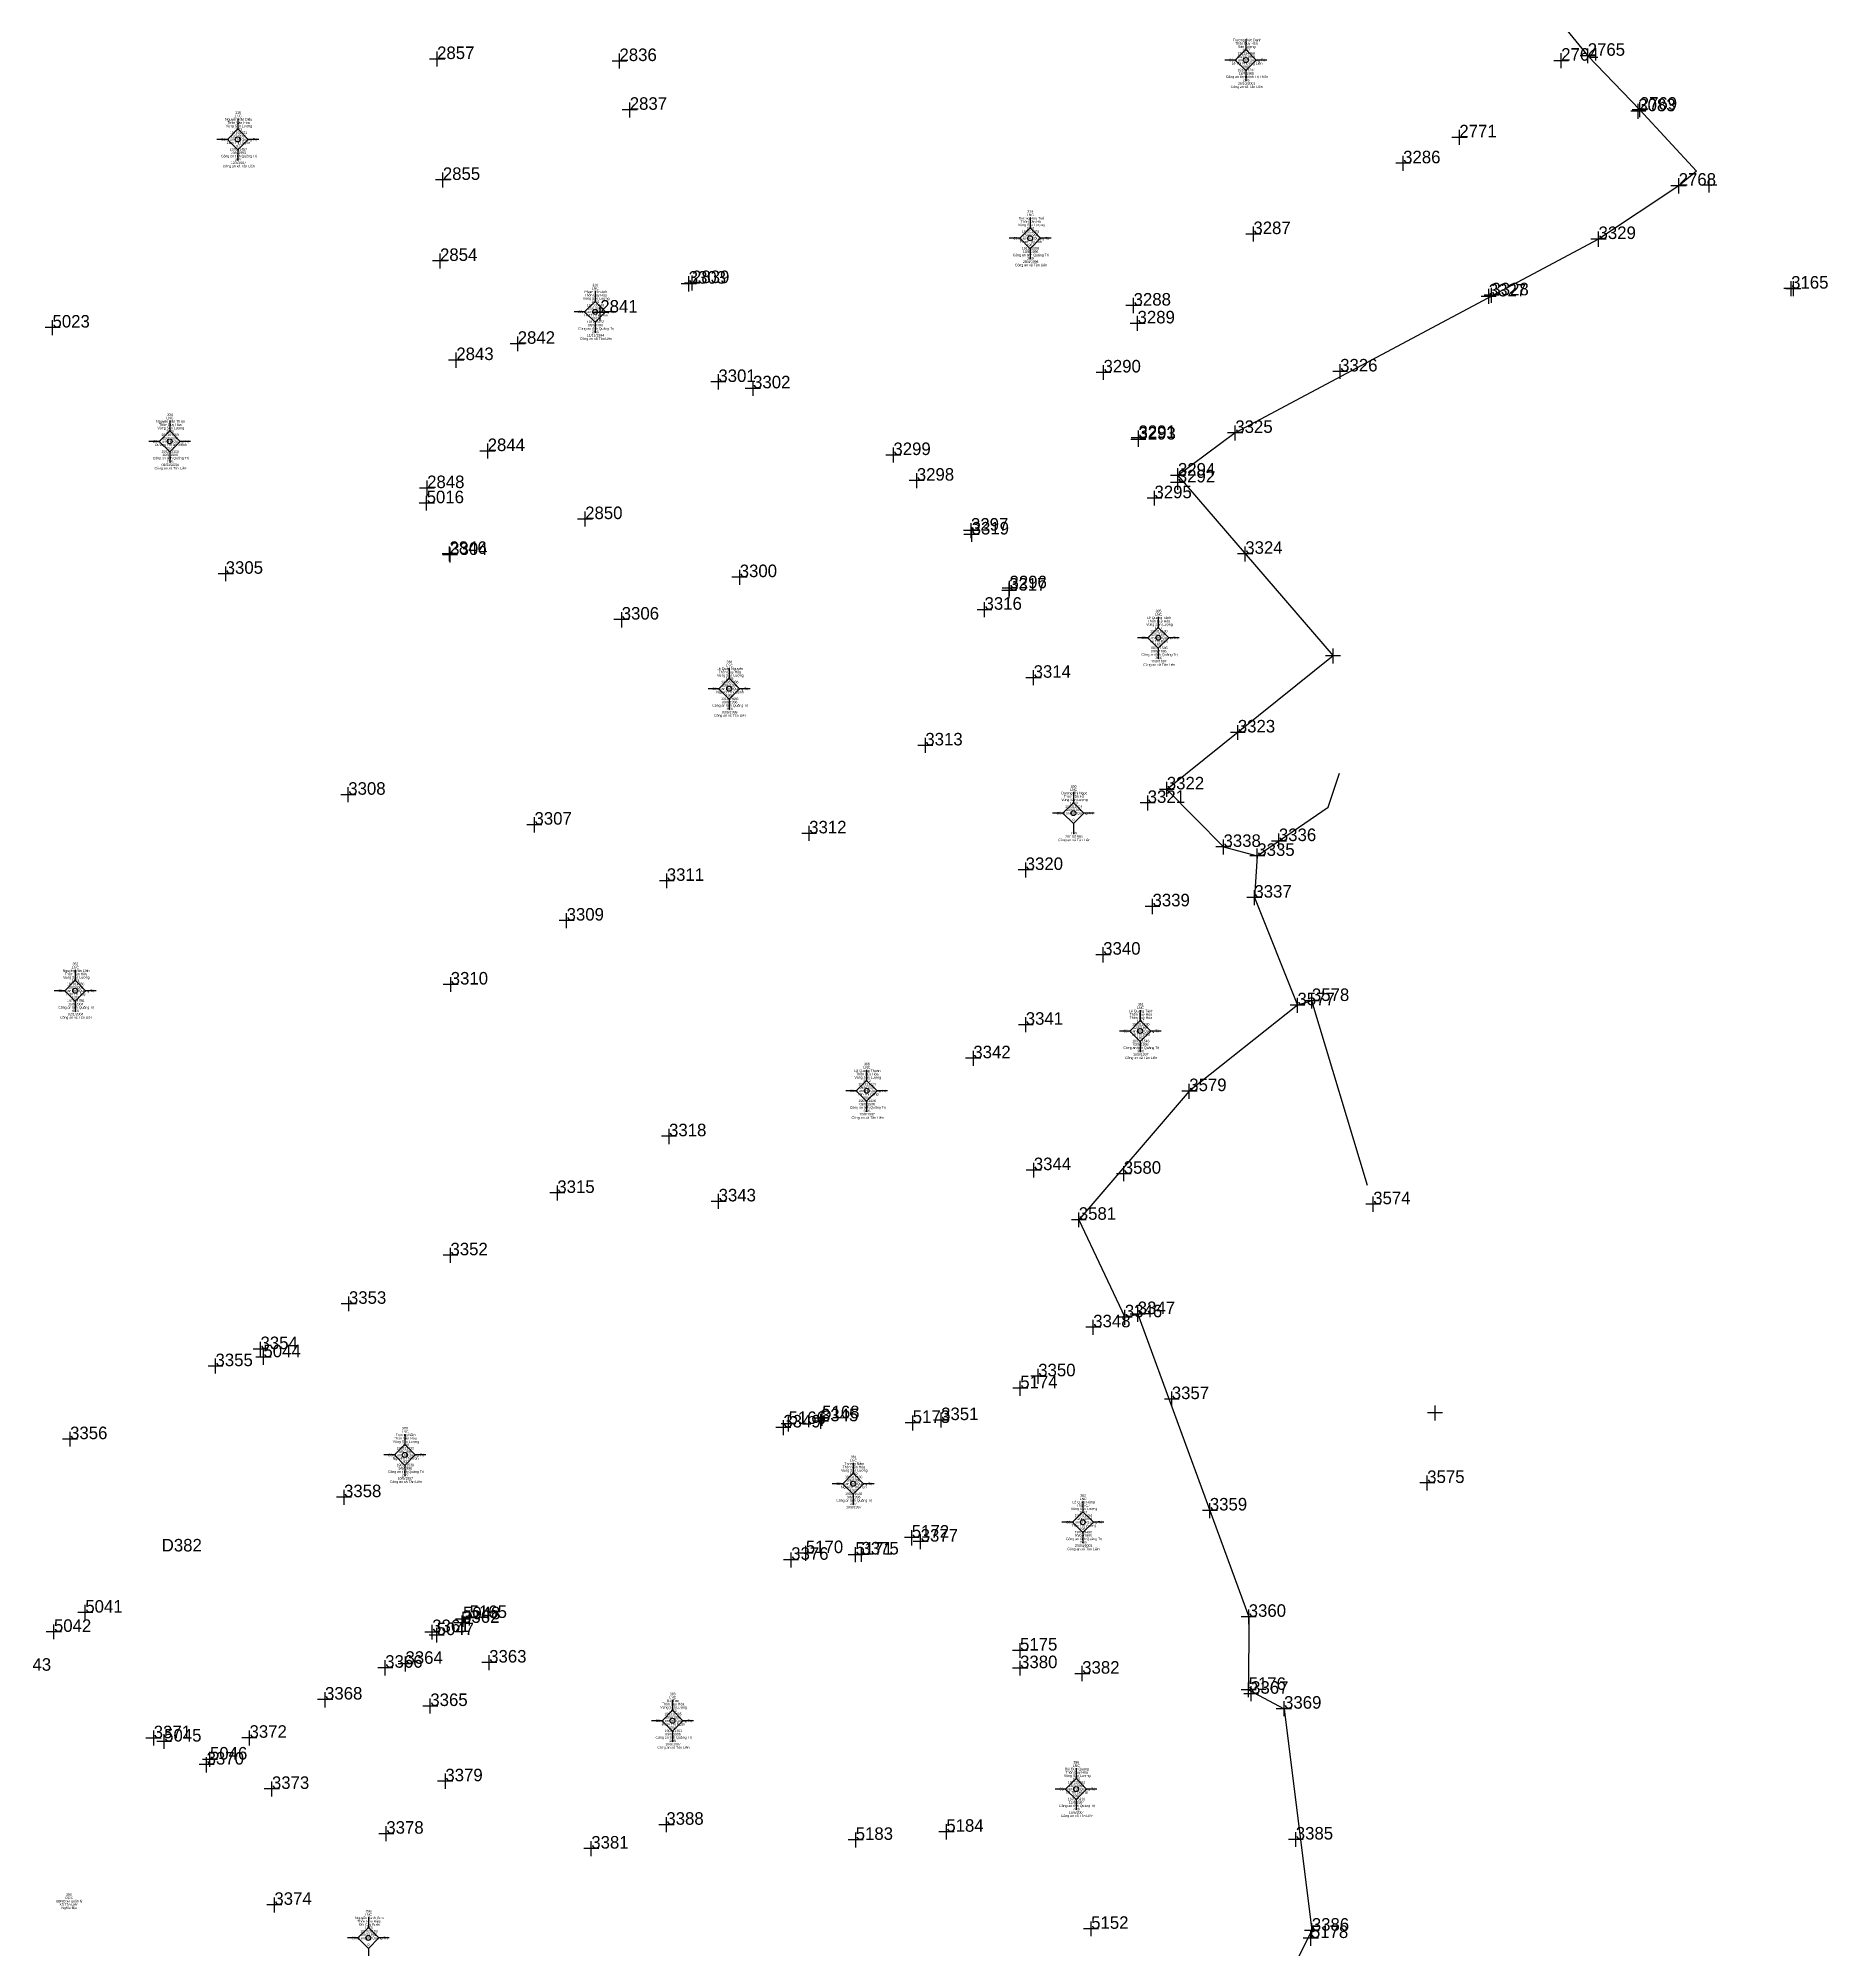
# Model space of a CAD drawing. Extents: x 548949 to 550223, y 1836732 to 1838051.
# Drawn here: x 549864 to 550078, y 1837176.1 to 1837404.8 of the extents above; entities that cross this region are included whole.
import ezdxf

# ---------------------------------------------------------------- set-up
doc = ezdxf.new("R2010")
doc.units = 0
for name, color, linetype in [('Level 11', 7, 'Continuous'), ('Level 15', 7, 'Continuous'), ('Level 4', 7, 'Continuous'), ('Level 41', 7, 'Continuous'), ('Level 5', 7, 'Continuous'), ('Level 52', 7, 'Continuous')]:
    doc.layers.add(name, color=color, linetype=linetype)

msp = doc.modelspace()

# ---------------------------------------------------------------- linework, layer by layer
at = {"layer": 'Level 11'}
for p, q in [((550008.41, 1837404.66), (550008.41, 1837403.41)), ((550007.16, 1837402.16), (550005.91, 1837402.16)), ((550008.41, 1837403.41), (550007.16, 1837402.16)), ((550007.16, 1837402.16), (550008.41, 1837400.91)), ((550009.66, 1837402.16), (550008.41, 1837403.41)), ((550008.41, 1837400.91), (550009.66, 1837402.16)), ((550010.91, 1837402.16), (550009.66, 1837402.16)), ((550008.41, 1837400.91), (550008.41, 1837399.66)), ((549887.87, 1837395.17), (549887.87, 1837393.92)), ((549886.62, 1837392.67), (549885.37, 1837392.67)), ((549887.87, 1837393.92), (549886.62, 1837392.67)), ((549886.62, 1837392.67), (549887.87, 1837391.42)), ((549889.12, 1837392.67), (549887.87, 1837393.92)), ((549887.87, 1837391.42), (549889.12, 1837392.67)), ((549890.37, 1837392.67), (549889.12, 1837392.67)), ((549887.87, 1837391.42), (549887.87, 1837390.17)), ((549982.62, 1837383.34), (549982.62, 1837382.09)), ((549981.37, 1837380.84), (549980.12, 1837380.84)), ((549982.62, 1837382.09), (549981.37, 1837380.84)), ((549981.37, 1837380.84), (549982.62, 1837379.59)), ((549983.87, 1837380.84), (549982.62, 1837382.09)), ((549982.62, 1837379.59), (549983.87, 1837380.84)), ((549985.12, 1837380.84), (549983.87, 1837380.84)), ((549982.62, 1837379.59), (549982.62, 1837378.34)), ((549930.59, 1837374.54), (549930.59, 1837373.29)), ((549929.34, 1837372.04), (549928.09, 1837372.04)), ((549930.59, 1837373.29), (549929.34, 1837372.04)), ((549929.34, 1837372.04), (549930.59, 1837370.79)), ((549931.84, 1837372.04), (549930.59, 1837373.29)), ((549930.59, 1837370.79), (549931.84, 1837372.04)), ((549933.09, 1837372.04), (549931.84, 1837372.04)), ((549930.59, 1837370.79), (549930.59, 1837369.54)), ((549879.72, 1837359.04), (549879.72, 1837357.79)), ((549878.47, 1837356.54), (549877.22, 1837356.54)), ((549879.72, 1837357.79), (549878.47, 1837356.54)), ((549878.47, 1837356.54), (549879.72, 1837355.29)), ((549880.97, 1837356.54), (549879.72, 1837357.79)), ((549879.72, 1837355.29), (549880.97, 1837356.54)), ((549882.22, 1837356.54), (549880.97, 1837356.54)), ((549879.72, 1837355.29), (549879.72, 1837354.04)), ((549997.95, 1837335.55), (549997.95, 1837334.3)), ((549996.7, 1837333.05), (549995.45, 1837333.05)), ((549997.95, 1837334.3), (549996.7, 1837333.05)), ((549996.7, 1837333.05), (549997.95, 1837331.8)), ((549999.2, 1837333.05), (549997.95, 1837334.3)), ((549997.95, 1837331.8), (549999.2, 1837333.05)), ((550000.45, 1837333.05), (549999.2, 1837333.05)), ((549997.95, 1837331.8), (549997.95, 1837330.55)), ((549946.63, 1837328.21), (549945.38, 1837326.96)), ((549946.63, 1837329.46), (549946.63, 1837328.21)), ((549947.88, 1837326.96), (549946.63, 1837328.21)), ((549945.38, 1837326.96), (549944.13, 1837326.96)), ((549945.38, 1837326.96), (549946.63, 1837325.71)), ((549946.63, 1837325.71), (549947.88, 1837326.96)), ((549949.13, 1837326.96), (549947.88, 1837326.96)), ((549946.63, 1837325.71), (549946.63, 1837324.46)), ((549987.79, 1837314.58), (549987.79, 1837313.33)), ((549987.79, 1837313.33), (549986.54, 1837312.08)), ((549989.04, 1837312.08), (549987.79, 1837313.33)), ((549986.54, 1837312.08), (549985.29, 1837312.08)), ((549986.54, 1837312.08), (549987.79, 1837310.83)), ((549987.79, 1837310.83), (549989.04, 1837312.08)), ((549987.79, 1837310.83), (549987.79, 1837309.58)), ((549990.29, 1837312.08), (549989.04, 1837312.08)), ((549868.42, 1837292.09), (549867.17, 1837290.84)), ((549868.42, 1837293.34), (549868.42, 1837292.09)), ((549869.67, 1837290.84), (549868.42, 1837292.09)), ((549867.17, 1837290.84), (549865.92, 1837290.84)), ((549867.17, 1837290.84), (549868.42, 1837289.59)), ((549868.42, 1837289.59), (549869.67, 1837290.84)), ((549868.42, 1837289.59), (549868.42, 1837288.34)), ((549870.92, 1837290.84), (549869.67, 1837290.84)), ((549995.79, 1837287.27), (549994.54, 1837286.02)), ((549995.79, 1837288.52), (549995.79, 1837287.27)), ((549997.04, 1837286.02), (549995.79, 1837287.27)), ((549994.54, 1837286.02), (549993.29, 1837286.02)), ((549994.54, 1837286.02), (549995.79, 1837284.77)), ((549995.79, 1837284.77), (549997.04, 1837286.02)), ((549995.79, 1837284.77), (549995.79, 1837283.52)), ((549998.29, 1837286.02), (549997.04, 1837286.02)), ((549963.07, 1837281.37), (549963.07, 1837280.12)), ((549961.82, 1837278.87), (549960.57, 1837278.87)), ((549963.07, 1837280.12), (549961.82, 1837278.87)), ((549961.82, 1837278.87), (549963.07, 1837277.62)), ((549964.32, 1837278.87), (549963.07, 1837280.12)), ((549963.07, 1837277.62), (549964.32, 1837278.87)), ((549965.57, 1837278.87), (549964.32, 1837278.87)), ((549963.07, 1837277.62), (549963.07, 1837276.37)), ((549907.84, 1837237.81), (549907.84, 1837236.56)), ((549906.59, 1837235.31), (549905.34, 1837235.31)), ((549907.84, 1837236.56), (549906.59, 1837235.31)), ((549906.59, 1837235.31), (549907.84, 1837234.06)), ((549909.09, 1837235.31), (549907.84, 1837236.56)), ((549907.84, 1837234.06), (549909.09, 1837235.31)), ((549910.34, 1837235.31), (549909.09, 1837235.31)), ((549907.84, 1837234.06), (549907.84, 1837232.81)), ((549961.46, 1837233.12), (549960.21, 1837231.87)), ((549961.46, 1837234.37), (549961.46, 1837233.12)), ((549962.71, 1837231.87), (549961.46, 1837233.12)), ((549960.21, 1837231.87), (549958.96, 1837231.87)), ((549960.21, 1837231.87), (549961.46, 1837230.62)), ((549961.46, 1837230.62), (549962.71, 1837231.87)), ((549961.46, 1837230.62), (549961.46, 1837229.37)), ((549963.96, 1837231.87), (549962.71, 1837231.87)), ((549988.93, 1837228.52), (549987.68, 1837227.27)), ((549988.93, 1837229.77), (549988.93, 1837228.52)), ((549990.18, 1837227.27), (549988.93, 1837228.52)), ((549987.68, 1837227.27), (549986.43, 1837227.27)), ((549987.68, 1837227.27), (549988.93, 1837226.02)), ((549988.93, 1837226.02), (549990.18, 1837227.27)), ((549988.93, 1837226.02), (549988.93, 1837224.77)), ((549991.43, 1837227.27), (549990.18, 1837227.27)), ((549939.85, 1837204.77), (549938.6, 1837203.52)), ((549939.85, 1837206.02), (549939.85, 1837204.77)), ((549941.1, 1837203.52), (549939.85, 1837204.77)), ((549938.6, 1837203.52), (549937.35, 1837203.52)), ((549938.6, 1837203.52), (549939.85, 1837202.27)), ((549939.85, 1837202.27), (549941.1, 1837203.52)), ((549942.35, 1837203.52), (549941.1, 1837203.52)), ((549939.85, 1837202.27), (549939.85, 1837201.02)), ((549988.11, 1837197.85), (549988.11, 1837196.6)), ((549988.11, 1837196.6), (549986.86, 1837195.35)), ((549989.36, 1837195.35), (549988.11, 1837196.6)), ((549986.86, 1837195.35), (549985.61, 1837195.35)), ((549986.86, 1837195.35), (549988.11, 1837194.1)), ((549988.11, 1837194.1), (549989.36, 1837195.35)), ((549988.11, 1837194.1), (549988.11, 1837192.85)), ((549990.61, 1837195.35), (549989.36, 1837195.35)), ((549903.48, 1837180.04), (549903.48, 1837178.79)), ((549902.23, 1837177.54), (549900.98, 1837177.54)), ((549903.48, 1837178.79), (549902.23, 1837177.54)), ((549902.23, 1837177.54), (549903.48, 1837176.29)), ((549904.73, 1837177.54), (549903.48, 1837178.79)), ((549903.48, 1837176.29), (549904.73, 1837177.54)), ((549905.98, 1837177.54), (549904.73, 1837177.54)), ((549903.48, 1837176.29), (549903.48, 1837175.04))]:
    msp.add_line(p, q, dxfattribs=at)
for centre in [(550008.41, 1837402.16), (549887.87, 1837392.67), (549982.62, 1837380.84), (549930.59, 1837372.04), (549879.72, 1837356.54), (549997.95, 1837333.05), (549946.63, 1837326.96), (549987.79, 1837312.08), (549868.42, 1837290.84), (549995.79, 1837286.02), (549963.07, 1837278.87), (549907.84, 1837235.31), (549961.46, 1837231.87), (549988.93, 1837227.27), (549939.85, 1837203.52), (549988.11, 1837195.35), (549903.48, 1837177.54)]:
    msp.add_circle(centre, 0.3, dxfattribs=at)
at = {"layer": 'Level 4'}
for p, q in [((549912.62, 1837402.28), (549910.81, 1837402.28)), ((549911.7, 1837401.39), (549911.7, 1837403.17)), ((549934.4, 1837402.04), (549932.62, 1837402.04)), ((549933.51, 1837401.15), (549933.51, 1837402.93)), ((550047.02, 1837402.08), (550045.24, 1837402.08)), ((550046.13, 1837401.19), (550046.13, 1837402.97)), ((550050.19, 1837402.67), (550048.38, 1837402.67)), ((550049.3, 1837401.78), (550049.3, 1837403.56)), ((549934.74, 1837395.28), (549934.74, 1837397.1)), ((550055.35, 1837395.14), (550055.35, 1837396.93)), ((550055.52, 1837395.33), (550055.52, 1837397.11)), ((549935.64, 1837396.21), (549933.85, 1837396.21)), ((550056.24, 1837396.04), (550054.46, 1837396.04)), ((550056.41, 1837396.22), (550054.6, 1837396.22)), ((550034.88, 1837392.91), (550033.06, 1837392.91)), ((550033.95, 1837392.02), (550033.95, 1837393.8)), ((550027.23, 1837388.92), (550027.23, 1837390.7)), ((549913.32, 1837387.82), (549911.5, 1837387.82)), ((549912.39, 1837386.9), (549912.39, 1837388.71)), ((550028.12, 1837389.81), (550026.34, 1837389.81)), ((550060.18, 1837386.2), (550060.18, 1837388.02)), ((550063.84, 1837386.3), (550063.84, 1837388.08)), ((550061.07, 1837387.13), (550059.26, 1837387.13)), ((550064.73, 1837387.19), (550062.92, 1837387.19)), ((550010.21, 1837381.34), (550008.43, 1837381.34)), ((550009.32, 1837380.45), (550009.32, 1837382.24)), ((550051.49, 1837380.75), (550049.68, 1837380.75)), ((550050.6, 1837379.82), (550050.6, 1837381.64)), ((549912.05, 1837377.24), (549912.05, 1837379.02)), ((549912.94, 1837378.13), (549911.16, 1837378.13)), ((549941.79, 1837374.48), (549941.79, 1837376.3)), ((549942.19, 1837374.59), (549942.19, 1837376.4)), ((549942.72, 1837375.41), (549940.9, 1837375.41)), ((549943.12, 1837375.48), (549941.3, 1837375.48)), ((550038.37, 1837373.89), (550036.56, 1837373.89)), ((550038.72, 1837374.02), (550036.9, 1837374.02)), ((550037.48, 1837373), (550037.48, 1837374.78)), ((550037.79, 1837373.1), (550037.79, 1837374.91)), ((550074.52, 1837374.82), (550072.74, 1837374.82)), ((550074.79, 1837374.81), (550073.01, 1837374.81)), ((550073.63, 1837373.93), (550073.63, 1837375.71)), ((550073.9, 1837373.92), (550073.9, 1837375.7)), ((549932.15, 1837371.95), (549930.33, 1837371.95)), ((549931.22, 1837371.02), (549931.22, 1837372.84)), ((549995.89, 1837372.79), (549994.08, 1837372.79)), ((549995, 1837371.9), (549995, 1837373.72)), ((549866.64, 1837370.16), (549864.82, 1837370.16)), ((549865.71, 1837369.27), (549865.71, 1837371.05)), ((549996.36, 1837370.66), (549994.58, 1837370.66)), ((549995.47, 1837369.77), (549995.47, 1837371.58)), ((549914, 1837365.34), (549914, 1837367.16)), ((549922.23, 1837368.22), (549920.45, 1837368.22)), ((549921.34, 1837367.33), (549921.34, 1837369.11)), ((549914.89, 1837366.27), (549913.08, 1837366.27)), ((549992.29, 1837364.79), (549990.51, 1837364.79)), ((549991.4, 1837363.89), (549991.4, 1837365.68)), ((550020.59, 1837364.91), (550018.81, 1837364.91)), ((550019.7, 1837364.02), (550019.7, 1837365.8)), ((549946.23, 1837363.65), (549944.45, 1837363.65)), ((549945.34, 1837362.76), (549945.34, 1837364.58)), ((549950.38, 1837362.89), (549948.56, 1837362.89)), ((549949.49, 1837362), (549949.49, 1837363.78)), ((550007.16, 1837356.64), (550007.16, 1837358.45)), ((549917.75, 1837354.5), (549917.75, 1837356.28)), ((549966.27, 1837354.02), (549966.27, 1837355.8)), ((549996.46, 1837356.77), (549994.68, 1837356.77)), ((549996.47, 1837356.96), (549994.69, 1837356.96)), ((549995.57, 1837355.88), (549995.57, 1837357.66)), ((549995.58, 1837356.03), (549995.58, 1837357.85)), ((550008.05, 1837357.56), (550006.24, 1837357.56)), ((549918.64, 1837355.39), (549916.82, 1837355.39)), ((549967.16, 1837354.91), (549965.38, 1837354.91)), ((550000.3, 1837351.57), (550000.3, 1837353.35)), ((549910.51, 1837350.07), (549910.51, 1837351.85)), ((549969.96, 1837351.85), (549968.14, 1837351.85)), ((549969.07, 1837350.96), (549969.07, 1837352.74)), ((550001.17, 1837351.64), (549999.39, 1837351.64)), ((550001.22, 1837352.46), (549999.41, 1837352.46)), ((550000.28, 1837350.75), (550000.28, 1837352.53)), ((549911.38, 1837349.15), (549909.56, 1837349.15)), ((549911.4, 1837350.96), (549909.61, 1837350.96)), ((549910.45, 1837348.26), (549910.45, 1837350.04)), ((549998.38, 1837349.75), (549996.6, 1837349.75)), ((549997.49, 1837348.86), (549997.49, 1837350.64)), ((549930.3, 1837347.25), (549928.48, 1837347.25)), ((549929.41, 1837346.36), (549929.41, 1837348.14)), ((549975.55, 1837344.98), (549975.55, 1837346.76)), ((549976.44, 1837345.87), (549974.66, 1837345.87)), ((549976.52, 1837345.41), (549974.7, 1837345.41)), ((549975.63, 1837344.52), (549975.63, 1837346.3)), ((549914.07, 1837343.09), (549912.29, 1837343.09)), ((549914.16, 1837342.96), (549912.34, 1837342.96)), ((549913.18, 1837342.2), (549913.18, 1837343.98)), ((549913.27, 1837342.07), (549913.27, 1837343.86)), ((550009.24, 1837343.1), (550007.42, 1837343.1)), ((550008.35, 1837342.18), (550008.35, 1837343.99)), ((549887.34, 1837340.71), (549885.53, 1837340.71)), ((549886.42, 1837339.82), (549886.42, 1837341.6)), ((549948.78, 1837340.31), (549946.96, 1837340.31)), ((549947.89, 1837339.38), (549947.89, 1837341.2)), ((549980.11, 1837337.81), (549980.11, 1837339.62)), ((549980.16, 1837338.09), (549980.16, 1837339.87)), ((549977.17, 1837335.52), (549977.17, 1837337.3)), ((549981, 1837338.7), (549979.22, 1837338.7)), ((549981.08, 1837338.98), (549979.27, 1837338.98)), ((549934.67, 1837335.23), (549932.85, 1837335.23)), ((549933.78, 1837334.3), (549933.78, 1837336.12)), ((549978.06, 1837336.41), (549976.28, 1837336.41)), ((550019.75, 1837330.88), (550017.93, 1837330.88)), ((550018.86, 1837329.96), (550018.86, 1837331.77)), ((549983.93, 1837328.27), (549982.12, 1837328.27)), ((549983.04, 1837327.38), (549983.04, 1837329.2)), ((550008.35, 1837321.73), (550006.57, 1837321.73)), ((550007.46, 1837320.84), (550007.46, 1837322.62)), ((549970.98, 1837320.18), (549969.2, 1837320.18)), ((549970.09, 1837319.29), (549970.09, 1837321.07)), ((549901.08, 1837313.39), (549901.08, 1837315.17)), ((549999.86, 1837314.92), (549998.08, 1837314.92)), ((549998.97, 1837314.03), (549998.97, 1837315.81)), ((549901.97, 1837314.28), (549900.19, 1837314.28)), ((549997.57, 1837313.3), (549995.79, 1837313.3)), ((549996.68, 1837312.41), (549996.68, 1837314.19)), ((549924.24, 1837310.7), (549922.42, 1837310.7)), ((549923.35, 1837309.78), (549923.35, 1837311.59)), ((549956.2, 1837308.77), (549956.2, 1837310.58)), ((549957.09, 1837309.66), (549955.31, 1837309.66)), ((550006.64, 1837308.04), (550004.82, 1837308.04)), ((550005.75, 1837307.15), (550005.75, 1837308.93)), ((550009.79, 1837306.08), (550009.79, 1837307.86)), ((550013.26, 1837308.74), (550011.48, 1837308.74)), ((550012.37, 1837307.85), (550012.37, 1837309.63)), ((549982.98, 1837305.28), (549981.2, 1837305.28)), ((549982.09, 1837304.39), (549982.09, 1837306.17)), ((550010.68, 1837306.97), (550008.9, 1837306.97)), ((549940.06, 1837303.98), (549938.28, 1837303.98)), ((549939.17, 1837303.09), (549939.17, 1837304.87)), ((549998.15, 1837300.93), (549996.37, 1837300.93)), ((549997.26, 1837300), (549997.26, 1837301.82)), ((550010.33, 1837301.97), (550008.55, 1837301.97)), ((550009.44, 1837301.08), (550009.44, 1837302.86)), ((549928.08, 1837299.23), (549926.3, 1837299.23)), ((549927.19, 1837298.34), (549927.19, 1837300.12)), ((549992.25, 1837295.15), (549990.47, 1837295.15)), ((549991.36, 1837294.22), (549991.36, 1837296.04)), ((549914.22, 1837291.58), (549912.44, 1837291.58)), ((549913.33, 1837290.69), (549913.33, 1837292.47)), ((550014.59, 1837288.21), (550014.59, 1837289.99)), ((550017.22, 1837289.61), (550015.43, 1837289.61)), ((550016.32, 1837288.72), (550016.32, 1837290.5)), ((549982.1, 1837285.88), (549982.1, 1837287.66)), ((550015.48, 1837289.1), (550013.7, 1837289.1)), ((549982.99, 1837286.77), (549981.21, 1837286.77)), ((549976.72, 1837282.76), (549974.9, 1837282.76)), ((549975.83, 1837281.87), (549975.83, 1837283.65)), ((550002.58, 1837278.83), (550000.76, 1837278.83)), ((550001.65, 1837277.9), (550001.65, 1837279.72)), ((549940.33, 1837273.43), (549938.52, 1837273.43)), ((549939.44, 1837272.5), (549939.44, 1837274.32)), ((549983.95, 1837269.38), (549982.14, 1837269.38)), ((549983.06, 1837268.49), (549983.06, 1837270.27)), ((549994.71, 1837268.95), (549992.93, 1837268.95)), ((549993.82, 1837268.06), (549993.82, 1837269.84)), ((549926.97, 1837266.65), (549925.19, 1837266.65)), ((549926.08, 1837265.76), (549926.08, 1837267.54)), ((549945.37, 1837264.75), (549945.37, 1837266.53)), ((549946.26, 1837265.64), (549944.48, 1837265.64)), ((549988.44, 1837262.55), (549988.44, 1837264.33)), ((550024.54, 1837265.3), (550022.76, 1837265.3)), ((550023.65, 1837264.41), (550023.65, 1837266.22)), ((549989.33, 1837263.44), (549987.55, 1837263.44)), ((549913.3, 1837258.3), (549913.3, 1837260.08)), ((549914.19, 1837259.19), (549912.41, 1837259.19)), ((549902.05, 1837253.39), (549900.24, 1837253.39)), ((549901.16, 1837252.5), (549901.16, 1837254.28)), ((549995.49, 1837251.24), (549995.49, 1837253.05)), ((549991.06, 1837250.58), (549989.28, 1837250.58)), ((549990.17, 1837249.69), (549990.17, 1837251.47)), ((549994.84, 1837251.78), (549993.06, 1837251.78)), ((549993.95, 1837250.89), (549993.95, 1837252.67)), ((549996.38, 1837252.16), (549994.6, 1837252.16)), ((549890.58, 1837247.08), (549890.58, 1837248.86)), ((549886.09, 1837245.93), (549884.31, 1837245.93)), ((549885.2, 1837245.04), (549885.2, 1837246.86)), ((549891.47, 1837247.97), (549889.69, 1837247.97)), ((549891.86, 1837247), (549890.04, 1837247)), ((549890.93, 1837246.11), (549890.93, 1837247.89)), ((549981.44, 1837242.4), (549981.44, 1837244.18)), ((549984.48, 1837244.72), (549982.7, 1837244.72)), ((549983.59, 1837243.83), (549983.59, 1837245.61)), ((549982.33, 1837243.29), (549980.55, 1837243.29)), ((550000.45, 1837241.99), (549998.67, 1837241.99)), ((549999.56, 1837241.1), (549999.56, 1837242.92)), ((549954.62, 1837239.02), (549952.84, 1837239.02)), ((549953.11, 1837237.68), (549953.11, 1837239.49)), ((549953.73, 1837238.1), (549953.73, 1837239.91)), ((549958.5, 1837239.34), (549956.72, 1837239.34)), ((549958.64, 1837239.7), (549956.82, 1837239.7)), ((549957.61, 1837238.45), (549957.61, 1837240.24)), ((549957.75, 1837238.81), (549957.75, 1837240.59)), ((549969.47, 1837239.14), (549967.69, 1837239.14)), ((549968.58, 1837238.22), (549968.58, 1837240.03)), ((549972.87, 1837239.48), (549971.06, 1837239.48)), ((549971.98, 1837238.59), (549971.98, 1837240.37)), ((550031.93, 1837240.33), (550030.15, 1837240.33)), ((550031.04, 1837239.44), (550031.04, 1837241.22)), ((549868.7, 1837237.2), (549866.92, 1837237.2)), ((549867.81, 1837236.31), (549867.81, 1837238.09)), ((549954, 1837238.6), (549952.22, 1837238.6)), ((550030.11, 1837231.07), (550030.11, 1837232.85)), ((549901.46, 1837230.26), (549899.68, 1837230.26)), ((549900.57, 1837229.34), (549900.57, 1837231.15)), ((550031, 1837231.96), (550029.22, 1837231.96)), ((550005.04, 1837228.67), (550003.22, 1837228.67)), ((550004.11, 1837227.74), (550004.11, 1837229.56)), ((549969.36, 1837225.42), (549967.58, 1837225.42)), ((549968.47, 1837224.5), (549968.47, 1837226.31)), ((549969.53, 1837224.06), (549969.53, 1837225.84)), ((549954.05, 1837221.84), (549954.05, 1837223.66)), ((549956.69, 1837223.57), (549954.88, 1837223.57)), ((549955.8, 1837222.64), (549955.8, 1837224.46)), ((549962.62, 1837223.38), (549960.84, 1837223.38)), ((549963.38, 1837223.41), (549961.56, 1837223.41)), ((549961.73, 1837222.49), (549961.73, 1837224.27)), ((549962.45, 1837222.52), (549962.45, 1837224.3)), ((549970.43, 1837224.95), (549968.64, 1837224.95)), ((549954.94, 1837222.77), (549953.12, 1837222.77)), ((549870.52, 1837216.45), (549868.74, 1837216.45)), ((549869.63, 1837215.56), (549869.63, 1837217.38)), ((549914.69, 1837214.34), (549914.69, 1837216.12)), ((549914.8, 1837214.77), (549914.8, 1837216.55)), ((549915.59, 1837214.92), (549915.59, 1837216.7)), ((550008.76, 1837215.06), (550008.76, 1837216.84)), ((549866.77, 1837214.15), (549864.96, 1837214.15)), ((549865.88, 1837213.26), (549865.88, 1837215.04)), ((549912.01, 1837214.12), (549910.23, 1837214.12)), ((549911.12, 1837213.23), (549911.12, 1837215.01)), ((549911.65, 1837212.87), (549911.65, 1837214.65)), ((549915.58, 1837215.23), (549913.76, 1837215.23)), ((549915.69, 1837215.66), (549913.91, 1837215.66)), ((549916.48, 1837215.81), (549914.66, 1837215.81)), ((550009.65, 1837215.95), (550007.87, 1837215.95)), ((549912.54, 1837213.76), (549910.76, 1837213.76)), ((549982.3, 1837211.92), (549980.52, 1837211.92)), ((549981.41, 1837211.03), (549981.41, 1837212.81)), ((549906.39, 1837209.86), (549904.61, 1837209.86)), ((549905.5, 1837208.94), (549905.5, 1837210.75)), ((549908.84, 1837210.33), (549907.03, 1837210.33)), ((549907.92, 1837209.4), (549907.92, 1837211.22)), ((549918.86, 1837210.48), (549917.04, 1837210.48)), ((549917.93, 1837209.56), (549917.93, 1837211.37)), ((549982.34, 1837209.81), (549980.53, 1837209.81)), ((549981.42, 1837208.92), (549981.42, 1837210.7)), ((549988.85, 1837208.26), (549988.85, 1837210.08)), ((549989.78, 1837209.15), (549987.96, 1837209.15)), ((550009.64, 1837207.21), (550007.86, 1837207.21)), ((550008.75, 1837206.32), (550008.75, 1837208.11)), ((550009.05, 1837205.86), (550009.05, 1837207.64)), ((549899.22, 1837206.05), (549897.41, 1837206.05)), ((549898.3, 1837205.12), (549898.3, 1837206.94)), ((549911.78, 1837205.28), (549910, 1837205.28)), ((549910.89, 1837204.39), (549910.89, 1837206.17)), ((550009.94, 1837206.75), (550008.16, 1837206.75)), ((550013.88, 1837204.96), (550012.06, 1837204.96)), ((550012.99, 1837204.07), (550012.99, 1837205.85)), ((549878.7, 1837201.43), (549876.88, 1837201.43)), ((549877.81, 1837200.54), (549877.81, 1837202.36)), ((549879.95, 1837201.03), (549878.17, 1837201.03)), ((549879.06, 1837200.14), (549879.06, 1837201.92)), ((549890.16, 1837201.48), (549888.34, 1837201.48)), ((549889.27, 1837200.56), (549889.27, 1837202.37)), ((549885.03, 1837198.27), (549883.25, 1837198.27)), ((549885.43, 1837198.88), (549883.65, 1837198.88)), ((549884.14, 1837197.34), (549884.14, 1837199.16)), ((549884.54, 1837197.99), (549884.54, 1837199.8)), ((549891.95, 1837194.44), (549891.95, 1837196.26)), ((549913.58, 1837196.28), (549911.76, 1837196.28)), ((549912.69, 1837195.39), (549912.69, 1837197.2)), ((549892.84, 1837195.37), (549891.02, 1837195.37)), ((549940.04, 1837191.08), (549938.23, 1837191.08)), ((549939.12, 1837190.19), (549939.12, 1837191.97)), ((549972.6, 1837189.32), (549972.6, 1837191.13)), ((549906.52, 1837190.01), (549904.74, 1837190.01)), ((549905.63, 1837189.12), (549905.63, 1837190.9)), ((549930.14, 1837187.34), (549930.14, 1837189.12)), ((549962.65, 1837189.27), (549960.87, 1837189.27)), ((549961.76, 1837188.34), (549961.76, 1837190.16)), ((549973.52, 1837190.24), (549971.71, 1837190.24)), ((550015.28, 1837189.31), (550013.5, 1837189.31)), ((550014.39, 1837188.42), (550014.39, 1837190.2)), ((549931.03, 1837188.23), (549929.25, 1837188.23)), ((549892.24, 1837180.58), (549892.24, 1837182.39)), ((549893.13, 1837181.5), (549891.35, 1837181.5)), ((549990.81, 1837178.63), (549989, 1837178.63)), ((549989.92, 1837177.74), (549989.92, 1837179.52)), ((550017.09, 1837177.53), (550015.28, 1837177.53)), ((550017.2, 1837178.41), (550015.42, 1837178.41)), ((550016.2, 1837176.6), (550016.2, 1837178.42)), ((550016.31, 1837177.52), (550016.31, 1837179.3))]:
    msp.add_line(p, q, dxfattribs=at)
at = {"layer": 'Level 41'}
for points in [[(550009.79, 1837306.97), (550018.27, 1837312.79), (550019.6, 1837316.85)], [(550022.97, 1837267.55), (550016.32, 1837289.61), (550014.59, 1837289.1)]]:
    msp.add_lwpolyline(points, dxfattribs=at)
at = {"layer": 'Level 52'}
for p, q in [((550062.31, 1837388.85), (550060.18, 1837387.13)), ((550000.3, 1837352.46), (550018.86, 1837330.88)), ((550018.86, 1837330.88), (549998.97, 1837314.92)), ((549998.97, 1837314.92), (550005.75, 1837308.04)), ((550005.75, 1837308.04), (550009.79, 1837306.97)), ((549988.44, 1837263.44), (549993.95, 1837251.78))]:
    msp.add_line(p, q, dxfattribs=at)
for points in [[(549999.55, 1837461.15), (550005.72, 1837450.84), (550012.74, 1837442.37), (550022.39, 1837432.73), (550029.97, 1837424.2), (550038.59, 1837415.81), (550049.3, 1837402.67), (550055.52, 1837396.22), (550062.31, 1837388.85)], [(550060.18, 1837387.13), (550050.6, 1837380.75), (550007.16, 1837357.56), (550000.3, 1837352.46)], [(550009.79, 1837306.97), (550009.44, 1837301.97), (550014.59, 1837289.1)], [(550014.59, 1837289.1), (550001.65, 1837278.83), (549988.44, 1837263.44)], [(549993.95, 1837251.78), (549995.49, 1837252.16), (550008.76, 1837215.95), (550008.75, 1837207.21)], [(550008.75, 1837207.21), (550012.99, 1837204.96), (550016.31, 1837178.41), (550008.55, 1837163.06)]]:
    msp.add_lwpolyline(points, dxfattribs=at)

# ---------------------------------------------------------------- texts
at = {"layer": 'Level 15'}
for s, p in [('Trương Đức Danh', (550006.87, 1837404.41)), ('Thôn Duy Hòa', (550007.15, 1837404.01)), ('Sản Lượng', (550007.47, 1837403.61)), ('Công an tỉnh Quảng Trị', (550006.39, 1837402.01)), ('Lê Thị Phương Liên', (550006.72, 1837401.61)), ('05/10/1999', (550007.43, 1837402.41)), ('191154468', (550007.43, 1837402.81)), ('1967', (550007.99, 1837403.21)), ('1969', (550007.99, 1837401.21)), ('Công an tỉnh Bình Trị Thiên', (550006.03, 1837400.01)), ('Công an xã Tân Liên', (550006.6, 1837398.81)), ('191054744', (550007.43, 1837400.81)), ('26/10/2001', (550007.47, 1837399.21)), ('12/4/1985', (550007.55, 1837400.41)), ('23/6', (550008.05, 1837399.61)), ('Nguyễn Văn Diệu', (549886.35, 1837394.92)), ('Thôn Vân Hòa', (549886.61, 1837394.52)), ('LNC', (549887.49, 1837395.32)), ('318', (549887.55, 1837395.72)), ('Công an tỉnh Quảng Trị', (549885.85, 1837392.52)), ('Vùng Sản Lượng', (549886.42, 1837394.12)), ('Lâm Thị Huyền', (549886.55, 1837392.12)), ('197034621', (549886.93, 1837393.32)), ('23/7/2001', (549887.03, 1837392.92)), ('1973', (549887.45, 1837393.72)), ('Công an tỉnh Quảng Trị', (549885.85, 1837390.52)), ('197031457', (549886.89, 1837391.32)), ('19/5/1993', (549887.01, 1837390.92)), ('12/3/2007', (549887.01, 1837389.72)), ('1977', (549887.45, 1837391.72)), ('38/7', (549887.5, 1837390.12)), ('Công an xã Tân Liên', (549886.06, 1837389.32)), ('Dương Hữu Tuệ', (549981.24, 1837383.09)), ('LNC', (549982.24, 1837383.49)), ('319', (549982.3, 1837383.89)), ('Công an tỉnh Quảng Trị', (549980.6, 1837380.69)), ('Vùng Sản Lượng', (549981.17, 1837382.29)), ('Thôn Tân Hà', (549981.48, 1837382.69)), ('190311365', (549981.64, 1837381.49)), ('25/4/1998', (549981.76, 1837381.09)), ('1963', (549982.2, 1837381.89)), ('Công an tỉnh Quảng Trị ', (549980.54, 1837378.69)), ('Phạm Thị ánh', (549981.41, 1837380.29)), ('191123268', (549981.64, 1837379.49)), ('10/6/1996', (549981.76, 1837379.09)), ('1967', (549982.2, 1837379.89)), ('30/9', (549982.25, 1837378.29)), ('Công an xã Tân Liên', (549980.81, 1837377.49)), ('28/4/1998', (549981.76, 1837377.89)), ('Phạm Văn ánh', (549929.31, 1837374.29)), ('Thôn Duy Hòa', (549929.33, 1837373.89)), ('LNC', (549930.21, 1837374.69)), ('320', (549930.27, 1837375.09)), ('Công an tỉnh Quảng Trị', (549928.57, 1837371.89)), ('Vùng Sản Lượng', (549929.14, 1837373.49)), ('Lê Thị Thu Hòa', (549929.25, 1837371.49)), ('197103638', (549929.61, 1837372.69)), ('25/4/1998', (549929.73, 1837372.29)), ('1966', (549930.17, 1837373.09)), ('Công an tỉnh Quảng Trị', (549928.57, 1837369.89)), ('11/11/1994', (549929.61, 1837369.09)), ('191216152', (549929.62, 1837370.69)), ('09/6/1996', (549929.73, 1837370.29)), ('1972', (549930.17, 1837371.09)), ('29/6', (549930.23, 1837369.49)), ('Công an xã Tân Liên', (549928.78, 1837368.69)), ('Nguyễn Văn Thiện', (549878.11, 1837358.79)), ('Vùng Sản Lượng', (549878.27, 1837357.99)), ('Thôn Duy Hòa', (549878.46, 1837358.39)), ('1970', (549879.3, 1837357.59)), ('LNC', (549879.34, 1837359.19)), ('334', (549879.4, 1837359.59)), ('Công an tỉnh Quảng Trị', (549877.7, 1837356.39)), ('Dương Thị ánh Minh', (549877.96, 1837355.99)), ('197104169', (549878.74, 1837357.19)), ('25/4/1998', (549878.86, 1837356.79)), ('1973', (549879.3, 1837355.59)), ('Công an tỉnh Quảng Trị', (549877.7, 1837354.39)), ('Công an xã Tân Liên', (549877.91, 1837353.19)), ('02/02/2004', (549878.74, 1837353.59)), ('191292106', (549878.75, 1837355.19)), ('10/6/1996', (549878.86, 1837354.79)), ('71/6', (549879.36, 1837353.99)), ('Lê Quang Tánh', (549996.6, 1837335.3)), ('Thôn Duy Hòa', (549996.69, 1837334.9)), ('LNC', (549997.57, 1837335.7)), ('335', (549997.63, 1837336.1)), ('Công an tỉnh Quảng Trị', (549995.93, 1837332.9)), ('Vùng Sản Lượng', (549996.5, 1837334.5)), ('190311530', (549996.97, 1837333.7)), ('Lê Thị Điểu', (549996.97, 1837332.5)), ('12/5/1994', (549997.09, 1837333.3)), ('1947', (549997.53, 1837334.1)), ('Công an tỉnh Quảng Trị', (549995.93, 1837330.9)), ('190311546', (549996.98, 1837331.7)), ('09/6/1996', (549997.09, 1837331.3)), ('1952', (549997.53, 1837332.1)), ('35/6', (549997.59, 1837330.5)), ('Vùng Sản Lượng', (549945.18, 1837328.41)), ('Lê Quận Nguyên', (549945.16, 1837329.21)), ('Thôn Duy Hòa', (549945.37, 1837328.81)), ('1965', (549946.21, 1837328.01)), ('LNC', (549946.25, 1837329.61)), ('336', (549946.31, 1837330.01)), ('Công an xã Tân Liên', (549996.14, 1837329.7)), ('10/8/1997', (549997.09, 1837330.1)), ('Công an tỉnh Quảng Trị', (549944.61, 1837326.81)), ('Nguyễn Thị Oanh', (549945.11, 1837326.41)), ('190950286', (549945.66, 1837327.61)), ('191054686', (549945.66, 1837325.61)), ('09/6/1996', (549945.77, 1837327.21)), ('1968', (549946.21, 1837326.01)), ('Công an tỉnh Quảng Trị', (549944.61, 1837324.81)), ('Công an xã Tân Liên', (549944.82, 1837323.61)), ('09/6/1996', (549945.77, 1837325.21)), ('03/9/1999', (549945.77, 1837324.01)), ('49/6', (549946.27, 1837324.41)), ('Dương Thị Ngọc', (549986.37, 1837314.33)), ('LNC', (549987.41, 1837314.73)), ('350', (549987.47, 1837315.13)), ('Công an tỉnh Quảng Trị', (549985.77, 1837311.93)), ('Vùng Sản Lượng', (549986.34, 1837313.53)), ('Thôn Tân Hà', (549986.65, 1837313.93)), ('190311414', (549986.81, 1837312.73)), ('10/6/1996', (549986.93, 1837312.33)), ('1959', (549987.37, 1837313.13)), ('0', (549987.69, 1837311.13)), ('Công an xã Tân Liên', (549985.98, 1837308.73)), ('20/10/1998', (549986.81, 1837309.13)), ('11/9', (549987.42, 1837309.53)), ('352', (549868.1, 1837293.89)), ('Nguyễn Văn Lĩnh', (549866.93, 1837293.09)), ('Vùng Sản Lượng', (549866.97, 1837292.29)), ('Thôn Tân Hữu', (549867.18, 1837292.69)), ('197014780', (549867.44, 1837291.49)), ('1974', (549868, 1837291.89)), ('LNC', (549868.04, 1837293.49)), ('Công an tỉnh Quảng Trị', (549866.4, 1837290.69)), ('Trần Thị Bảy', (549867.3, 1837290.29)), ('197014755', (549867.44, 1837289.49)), ('18/2/2008', (549867.56, 1837291.09)), ('15/6/2004', (549867.56, 1837289.09)), ('1974', (549868, 1837289.89)), ('351', (549995.5, 1837289.07)), ('Công an tỉnh Quảng Trị', (549866.4, 1837288.69)), ('Công an xã Tân Liên', (549866.61, 1837287.49)), ('02/1/2004', (549867.56, 1837287.89)), ('81/6', (549868.06, 1837288.29)), ('Lê Quang Tánh', (549994.44, 1837288.27)), ('Thôn Duy Hòa', (549994.53, 1837287.87)), ('Thôn Duy Hòa', (549994.53, 1837287.47)), ('1947', (549995.37, 1837287.07)), ('LNC', (549995.41, 1837288.67)), ('Công an tỉnh Quảng Trị', (549993.77, 1837285.87)), ('190311530', (549994.81, 1837286.67)), ('Lê Thị Điểu', (549994.81, 1837285.47)), ('190311546', (549994.82, 1837284.67)), ('12/5/1994', (549994.93, 1837286.27)), ('1952', (549995.37, 1837285.07)), ('Công an tỉnh Quảng Trị', (549993.77, 1837283.87)), ('Công an xã Tân Liên', (549993.98, 1837282.67)), ('09/6/1996', (549994.93, 1837284.27)), ('10/8/1997', (549994.93, 1837283.07)), ('35/6', (549995.43, 1837283.47)), ('Vùng Sản Lượng', (549961.62, 1837280.32)), ('Lê Quang Thoàn', (549961.61, 1837281.12)), ('Thôn Duy Hòa', (549961.81, 1837280.72)), ('1942', (549962.65, 1837279.92)), ('LNC', (549962.69, 1837281.52)), ('366', (549962.75, 1837281.92)), ('Công an tỉnh Quảng Trị', (549961.05, 1837278.72)), ('Trần Thị Dùng', (549961.83, 1837278.32)), ('190311424', (549962.09, 1837279.52)), ('08/6/1996', (549962.21, 1837279.12)), ('1950', (549962.65, 1837277.92)), ('Công an tỉnh Quảng Trị', (549961.05, 1837276.72)), ('Công an xã Tân Liên', (549961.26, 1837275.52)), ('190311426', (549962.1, 1837277.52)), ('09/6/1996', (549962.21, 1837277.12)), ('10/8/1997', (549962.21, 1837275.92)), ('38/6', (549962.71, 1837276.32)), ('Vùng Sản Lượng', (549906.39, 1837236.76)), ('Thôn Vân Hòa', (549906.58, 1837237.16)), ('Trương Nẫm', (549906.76, 1837237.56)), ('LNC', (549907.46, 1837237.96)), ('380', (549907.52, 1837238.36)), ('Công an tỉnh Quảng Trị', (549905.82, 1837235.16)), ('Nguyễn Thị Trọn', (549906.39, 1837234.76)), ('190311430', (549906.86, 1837235.96)), ('9/6/1996', (549907.09, 1837235.56)), ('1940', (549907.42, 1837236.36)), ('1937', (549907.42, 1837234.36)), ('Trương Nẫm', (549960.38, 1837234.12)), ('LNC', (549961.08, 1837234.52)), ('381', (549961.17, 1837234.92)), ('Công an tỉnh Quảng Trị', (549905.82, 1837233.16)), (' Công an xã Tân Liên ', (549905.93, 1837231.96)), ('190311539', (549906.86, 1837233.96)), ('10/8/1997', (549906.98, 1837232.36)), ('9/6/1996', (549907.09, 1837233.56)), ('22/7', (549907.47, 1837232.76)), ('Vùng Sản Lượng', (549960.01, 1837233.32)), ('Thôn Vân Hòa', (549960.2, 1837233.72)), ('190311430', (549960.48, 1837232.52)), ('9/6/1996', (549960.71, 1837232.12)), ('1940', (549961.04, 1837232.92)), ('Công an tỉnh Quảng Trị', (549959.44, 1837231.72)), ('Công an tỉnh Quảng Trị', (549959.44, 1837229.72)), ('Nguyễn Thị Trọn', (549960.01, 1837231.32)), ('190311539', (549960.48, 1837230.52)), ('9/6/1996', (549960.71, 1837230.12)), ('1937', (549961.04, 1837230.92)), ('Lê Quốc Hùng', (549987.68, 1837229.52)), ('LNC', (549988.55, 1837229.92)), ('382', (549988.61, 1837230.32)), ('10/8/1997', (549960.6, 1837228.92)), ('22/7', (549961.09, 1837229.32)), ('Vùng Sản Lượng', (549987.48, 1837228.72)), ('197011054', (549987.95, 1837227.92)), ('15/06/2004', (549987.95, 1837227.52)), ('Thôn C7', (549988.19, 1837229.12)), ('1974', (549988.51, 1837228.32)), ('Công an tỉnh Quảng Trị', (549986.91, 1837227.12)), ('Công an tỉnh Quảng Trị', (549986.91, 1837225.12)), ('Trần Thị Vương', (549987.59, 1837226.72)), ('20/04/1995', (549987.95, 1837225.52)), ('197058490', (549987.95, 1837225.92)), ('1981', (549988.53, 1837226.32)), ('Công an xã Tân Liên ', (549987.07, 1837223.92)), ('25/04/2001', (549987.99, 1837224.32)), ('74/5', (549988.56, 1837224.72)), ('Vùng Sản Lượng', (549938.4, 1837204.97)), ('Thôn Duy Hòa', (549938.59, 1837205.37)), ('Bùi Tạo', (549939.19, 1837205.77)), ('1952', (549939.43, 1837204.57)), ('LNC', (549939.47, 1837206.17)), ('383', (549939.53, 1837206.57)), ('Công an tỉnh Quảng Trị', (549937.83, 1837203.37)), ('Đoàn Thị Ngân', (549938.55, 1837202.97)), ('190311405', (549938.87, 1837204.17)), ('190311401', (549938.91, 1837202.17)), ('09/6/1996', (549938.99, 1837203.77)), ('1951', (549939.45, 1837202.57)), ('Công an tỉnh Quảng Trị', (549937.83, 1837201.37)), ('Công an xã Tân Liên', (549938.04, 1837200.17)), ('09/6/1996', (549938.99, 1837201.77)), ('10/8/1997', (549938.99, 1837200.57)), ('28/6', (549939.49, 1837200.97)), ('Bùi Đức Quang', (549986.79, 1837197.6)), ('LNC', (549987.73, 1837198)), ('396', (549987.79, 1837198.4)), ('Vùng Sản Lượng', (549986.66, 1837196.8)), ('Thôn Duy Hòa', (549986.85, 1837197.2)), ('197025162', (549987.14, 1837196)), ('25/3/1992', (549987.25, 1837195.6)), ('1975', (549987.69, 1837196.4)), ('Công an tỉnh Quảng Trị', (549986.09, 1837195.2)), ('Công an tỉnh Quảng Trị', (549986.09, 1837193.2)), ('Hồ Thị Diệu ái', (549986.88, 1837194.8)), ('197046310', (549987.13, 1837194)), ('12/5/1994', (549987.25, 1837193.6)), ('1980', (549987.69, 1837194.4)), ('Công an xã Tân Liên', (549986.3, 1837192)), ('10/5/2004', (549987.25, 1837192.4)), ('74/6', (549987.75, 1837192.8)), ('UBND xã quản lý ', (549866.09, 1837181.79)), ('DCS', (549867.23, 1837182.19)), ('399', (549867.31, 1837182.59)), ('Xã Tân Liên ', (549866.53, 1837181.39)), ('Nghĩa Địa', (549866.78, 1837180.99)), ('Nguyễn Sanh Sơn', (549901.9, 1837179.79)), ('Thôn Hòa Hiệp', (549902.17, 1837179.39)), ('LNC', (549903.1, 1837180.19)), ('398', (549903.16, 1837180.59)), ('Công an tỉnh Quảng Trị', (549901.46, 1837177.39)), ('Đồi Cây Bưởi', (549902.35, 1837178.99)), ('197025196', (549902.51, 1837178.19)), ('25/3/1992', (549902.62, 1837177.79)), ('1978', (549903.06, 1837178.59)), ('0', (549903.38, 1837176.59))]:
    msp.add_text(s, height=0.3, dxfattribs=at).set_placement(p)
at = {"layer": 'Level 5'}
for s, p in [('2857', (549911.7, 1837402.28)), ('2764', (550046.13, 1837402.08)), ('2765', (550049.3, 1837402.67)), ('2836', (549933.51, 1837402.04)), ('2837', (549934.74, 1837396.21)), ('3083', (550055.35, 1837396.04)), ('2769', (550055.52, 1837396.22)), ('2771', (550033.95, 1837392.91)), ('3286', (550027.23, 1837389.81)), ('2855', (549912.39, 1837387.82)), ('2768', (550060.18, 1837387.13)), ('3287', (550009.32, 1837381.34)), ('3329', (550050.6, 1837380.75)), ('2854', (549912.05, 1837378.13)), ('3303', (549941.79, 1837375.41)), ('2839', (549942.19, 1837375.48)), ('3165', (550073.63, 1837374.82)), ('3288', (549995, 1837372.79)), ('3327', (550037.48, 1837373.89)), ('3328', (550037.79, 1837374.02)), ('5023', (549865.71, 1837370.16)), ('2841', (549931.22, 1837371.95)), ('3289', (549995.47, 1837370.66)), ('2842', (549921.34, 1837368.22)), ('2843', (549914, 1837366.27)), ('3301', (549945.34, 1837363.65)), ('3290', (549991.4, 1837364.79)), ('3326', (550019.7, 1837364.91)), ('3302', (549949.49, 1837362.89)), ('3293', (549995.57, 1837356.77)), ('3291', (549995.58, 1837356.96)), ('3325', (550007.16, 1837357.56)), ('2844', (549917.75, 1837355.39)), ('3299', (549966.27, 1837354.91)), ('3298', (549969.07, 1837351.85)), ('3294', (550000.3, 1837352.46)), ('2848', (549910.51, 1837350.96)), ('3295', (549997.49, 1837349.75)), ('3292', (550000.28, 1837351.64)), ('5016', (549910.45, 1837349.15)), ('2850', (549929.41, 1837347.25)), ('3297', (549975.55, 1837345.87)), ('3319', (549975.63, 1837345.41)), ('2846', (549913.18, 1837343.09)), ('3304', (549913.27, 1837342.96)), ('3324', (550008.35, 1837343.1)), ('3305', (549886.42, 1837340.71)), ('3300', (549947.89, 1837340.31)), ('3317', (549980.11, 1837338.7)), ('3296', (549980.16, 1837338.98)), ('3316', (549977.17, 1837336.41)), ('3306', (549933.78, 1837335.23)), ('3314', (549983.04, 1837328.27)), ('3313', (549970.09, 1837320.18)), ('3323', (550007.46, 1837321.73)), ('3308', (549901.08, 1837314.28)), ('3321', (549996.68, 1837313.3)), ('3322', (549998.97, 1837314.92)), ('3307', (549923.35, 1837310.7)), ('3312', (549956.2, 1837309.66)), ('3336', (550012.37, 1837308.74)), ('3338', (550005.75, 1837308.04)), ('3335', (550009.79, 1837306.97)), ('3311', (549939.17, 1837303.98)), ('3320', (549982.09, 1837305.28)), ('3337', (550009.44, 1837301.97)), ('3309', (549927.19, 1837299.23)), ('3339', (549997.26, 1837300.93)), ('3340', (549991.36, 1837295.15)), ('3310', (549913.33, 1837291.58)), ('3577', (550014.59, 1837289.1)), ('3578', (550016.32, 1837289.61)), ('3341', (549982.1, 1837286.77)), ('3342', (549975.83, 1837282.76)), ('3579', (550001.65, 1837278.83)), ('3318', (549939.44, 1837273.43)), ('3344', (549983.06, 1837269.38)), ('3580', (549993.82, 1837268.95)), ('3315', (549926.08, 1837266.65)), ('3343', (549945.37, 1837265.64)), ('3574', (550023.65, 1837265.3)), ('3581', (549988.44, 1837263.44)), ('3352', (549913.3, 1837259.19)), ('3353', (549901.16, 1837253.39)), ('3346', (549993.95, 1837251.78)), ('3347', (549995.49, 1837252.16)), ('3348', (549990.17, 1837250.58)), ('3354', (549890.58, 1837247.97)), ('5044', (549890.93, 1837247)), ('3355', (549885.2, 1837245.93)), ('3350', (549983.59, 1837244.72)), ('5174', (549981.44, 1837243.29)), ('3357', (549999.56, 1837241.99)), ('3349', (549953.11, 1837238.6)), ('5166', (549953.73, 1837239.02)), ('3345', (549957.61, 1837239.34)), ('5168', (549957.75, 1837239.7)), ('5173', (549968.58, 1837239.14)), ('3351', (549971.98, 1837239.48)), ('3356', (549867.81, 1837237.2)), ('3575', (550030.11, 1837231.96)), ('3358', (549900.57, 1837230.26)), ('3359', (550004.11, 1837228.67)), ('D382 ', (549878.77, 1837223.77)), ('5172', (549968.47, 1837225.42)), ('3377', (549969.53, 1837224.95)), ('3376', (549954.05, 1837222.77)), ('5170', (549955.8, 1837223.57)), ('5171', (549961.73, 1837223.38)), ('3375', (549962.45, 1837223.41)), ('5041', (549869.63, 1837216.45)), ('3362', (549914.69, 1837215.23)), ('5048', (549914.8, 1837215.66)), ('5165', (549915.59, 1837215.81)), ('3360', (550008.76, 1837215.95)), ('5042', (549865.88, 1837214.15)), ('3361', (549911.12, 1837214.12)), ('5047', (549911.65, 1837213.76)), ('3364', (549907.92, 1837210.33)), ('3363', (549917.93, 1837210.48)), ('5175', (549981.41, 1837211.92)), ('5043', (549861.08, 1837209.5)), ('3366', (549905.5, 1837209.86)), ('3380', (549981.42, 1837209.81)), ('3382', (549988.85, 1837209.15)), ('3368', (549898.3, 1837206.05)), ('5176', (550008.75, 1837207.21)), ('3367', (550009.05, 1837206.75)), ('3365', (549910.89, 1837205.28)), ('3369', (550012.99, 1837204.96)), ('3371', (549877.81, 1837201.43)), ('5045', (549879.06, 1837201.03)), ('3372', (549889.27, 1837201.48)), ('5046', (549884.54, 1837198.88)), ('3370', (549884.14, 1837198.27)), ('3373', (549891.95, 1837195.37)), ('3379', (549912.69, 1837196.28)), ('3378', (549905.63, 1837190.01)), ('3388', (549939.12, 1837191.08)), ('5184', (549972.6, 1837190.24)), ('3381', (549930.14, 1837188.23)), ('5183', (549961.76, 1837189.27)), ('3385', (550014.39, 1837189.31)), ('3374', (549892.24, 1837181.5)), ('5152', (549989.92, 1837178.63)), ('3386', (550016.31, 1837178.41)), ('5178', (550016.2, 1837177.53))]:
    msp.add_text(s, height=1.5, dxfattribs=at).set_placement(p)

doc.saveas('drawing.dxf')
